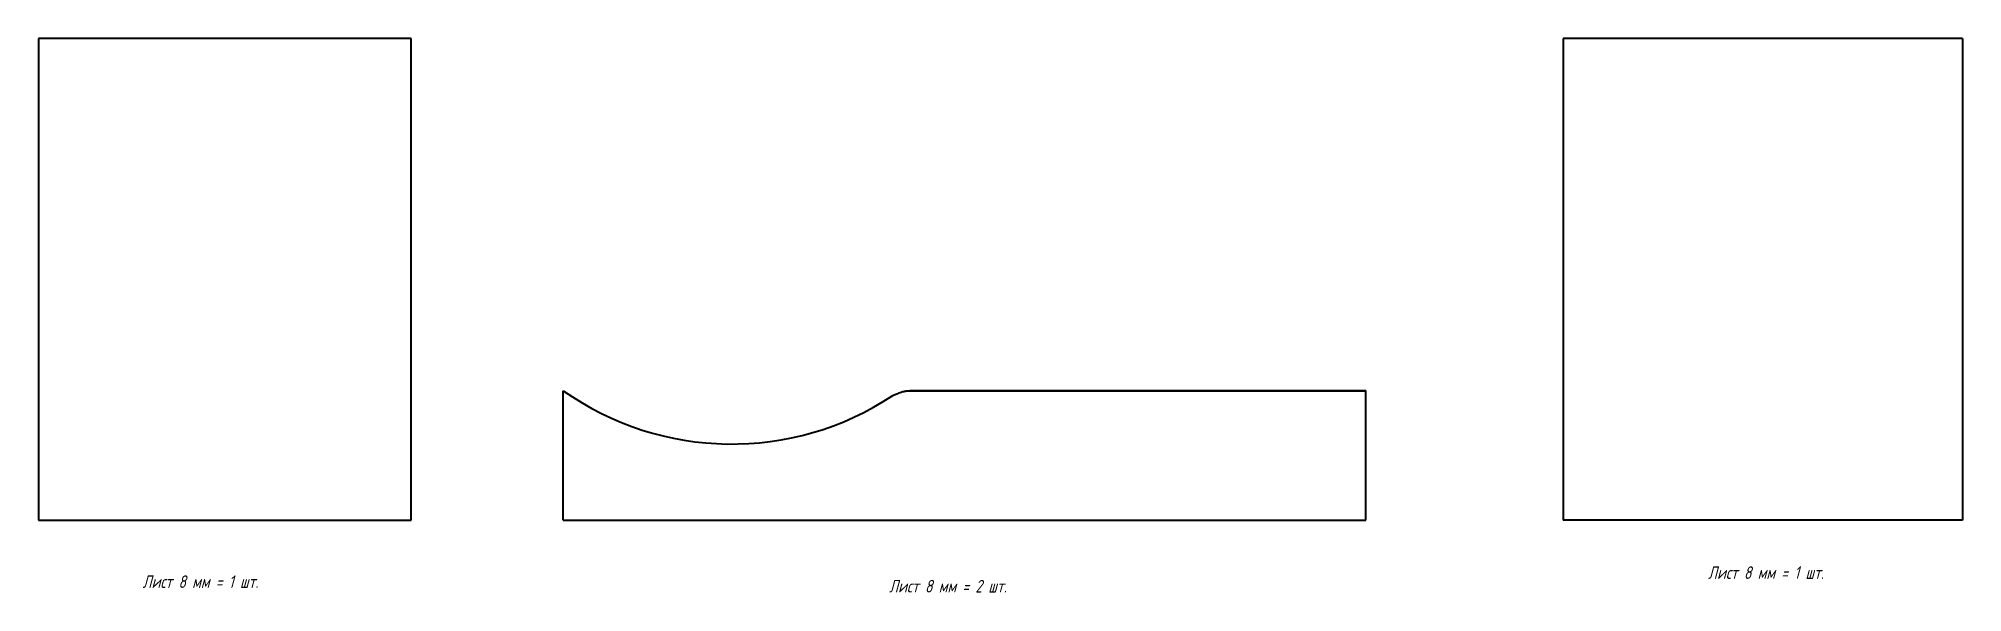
# Model space of a CAD drawing. Header units: millimetres. Extents: x 0 to 2126, y -80 to 532.
import ezdxf

# ---------------------------------------------------------------- set-up
doc = ezdxf.new("R2010")
doc.units = ezdxf.units.MM
doc.linetypes.add('K5LT_BASIC', pattern=[0])
doc.styles.add('KTEXTSTYLE', font='GOST_AU.SHX', dxfattribs={"width": 0.96, "height": 5})

msp = doc.modelspace()

# ---------------------------------------------------------------- linework, layer by layer
at = {"color": 7, "linetype": 'K5LT_BASIC', "lineweight": 40, "true_color": 0xffffff}
for p, q in [((0, 532), (0, 0)), ((412, 532), (0, 532)), ((412, 0), (412, 532)), ((1685, 532), (1685, 0)), ((2126.2, 532), (1685, 532)), ((2126.2, 532), (2126.2, 0)), ((580, 0), (580, 142.9)), ((962.8, 143), (1466.8, 143)), ((962.8, 142.9), (1466.8, 142.9)), ((1466.8, 142.9), (1466.8, 143)), ((1466.8, 0), (1466.8, 142.9)), ((0, 0), (412, 0)), ((962.8, 0), (1466.8, 0)), ((2126.2, 0), (1685, 0)), ((580, 0), (944, 0)), ((944, 0), (962.8, 0))]:
    msp.add_line(p, q, dxfattribs=at)
msp.add_arc((766, 407), 323, 234.8407, 303.4414, dxfattribs=at)
msp.add_open_spline([(944, 137.5), (944.6, 137.7), (945.8, 138.3), (947.7, 139.1), (949.9, 140), (952.1, 140.9), (954.2, 141.6), (956.1, 142.1), (958, 142.5), (959.4, 142.7), (960.5, 142.8), (961.3, 142.9), (961.9, 142.9), (962.4, 142.9), (962.7, 142.9), (962.8, 142.9)], degree=3, knots=[0, 0, 0, 0, 1.62507, 3.250139, 5.347337, 7.444535, 9.157228, 10.869922, 12.207978, 13.546035, 14.159526, 14.773017, 15.386509, 15.693254, 16, 16, 16, 16], dxfattribs=at)

# ---------------------------------------------------------------- texts
at = {"color": 7, "char_height": 14, "attachment_point": 1, "style": 'KTEXTSTYLE'}
for s, insert in [('\\H3.5;\\W0.965;\\Q15;\\Q15;\\H14.00;Лист 8 мм = 1 шт.', (115, -61)), ('\\H3.5;\\W0.965;\\Q15;\\Q15;\\H14.00;Лист 8 мм = 1 шт.', (1845, -51)), ('\\H3.5;\\W0.965;\\Q15;\\Q15;\\H14.00;Лист 8 мм = 2 шт.', (940, -66))]:
    msp.add_mtext(s, dxfattribs=dict(at, insert=insert))

doc.saveas('drawing.dxf')
